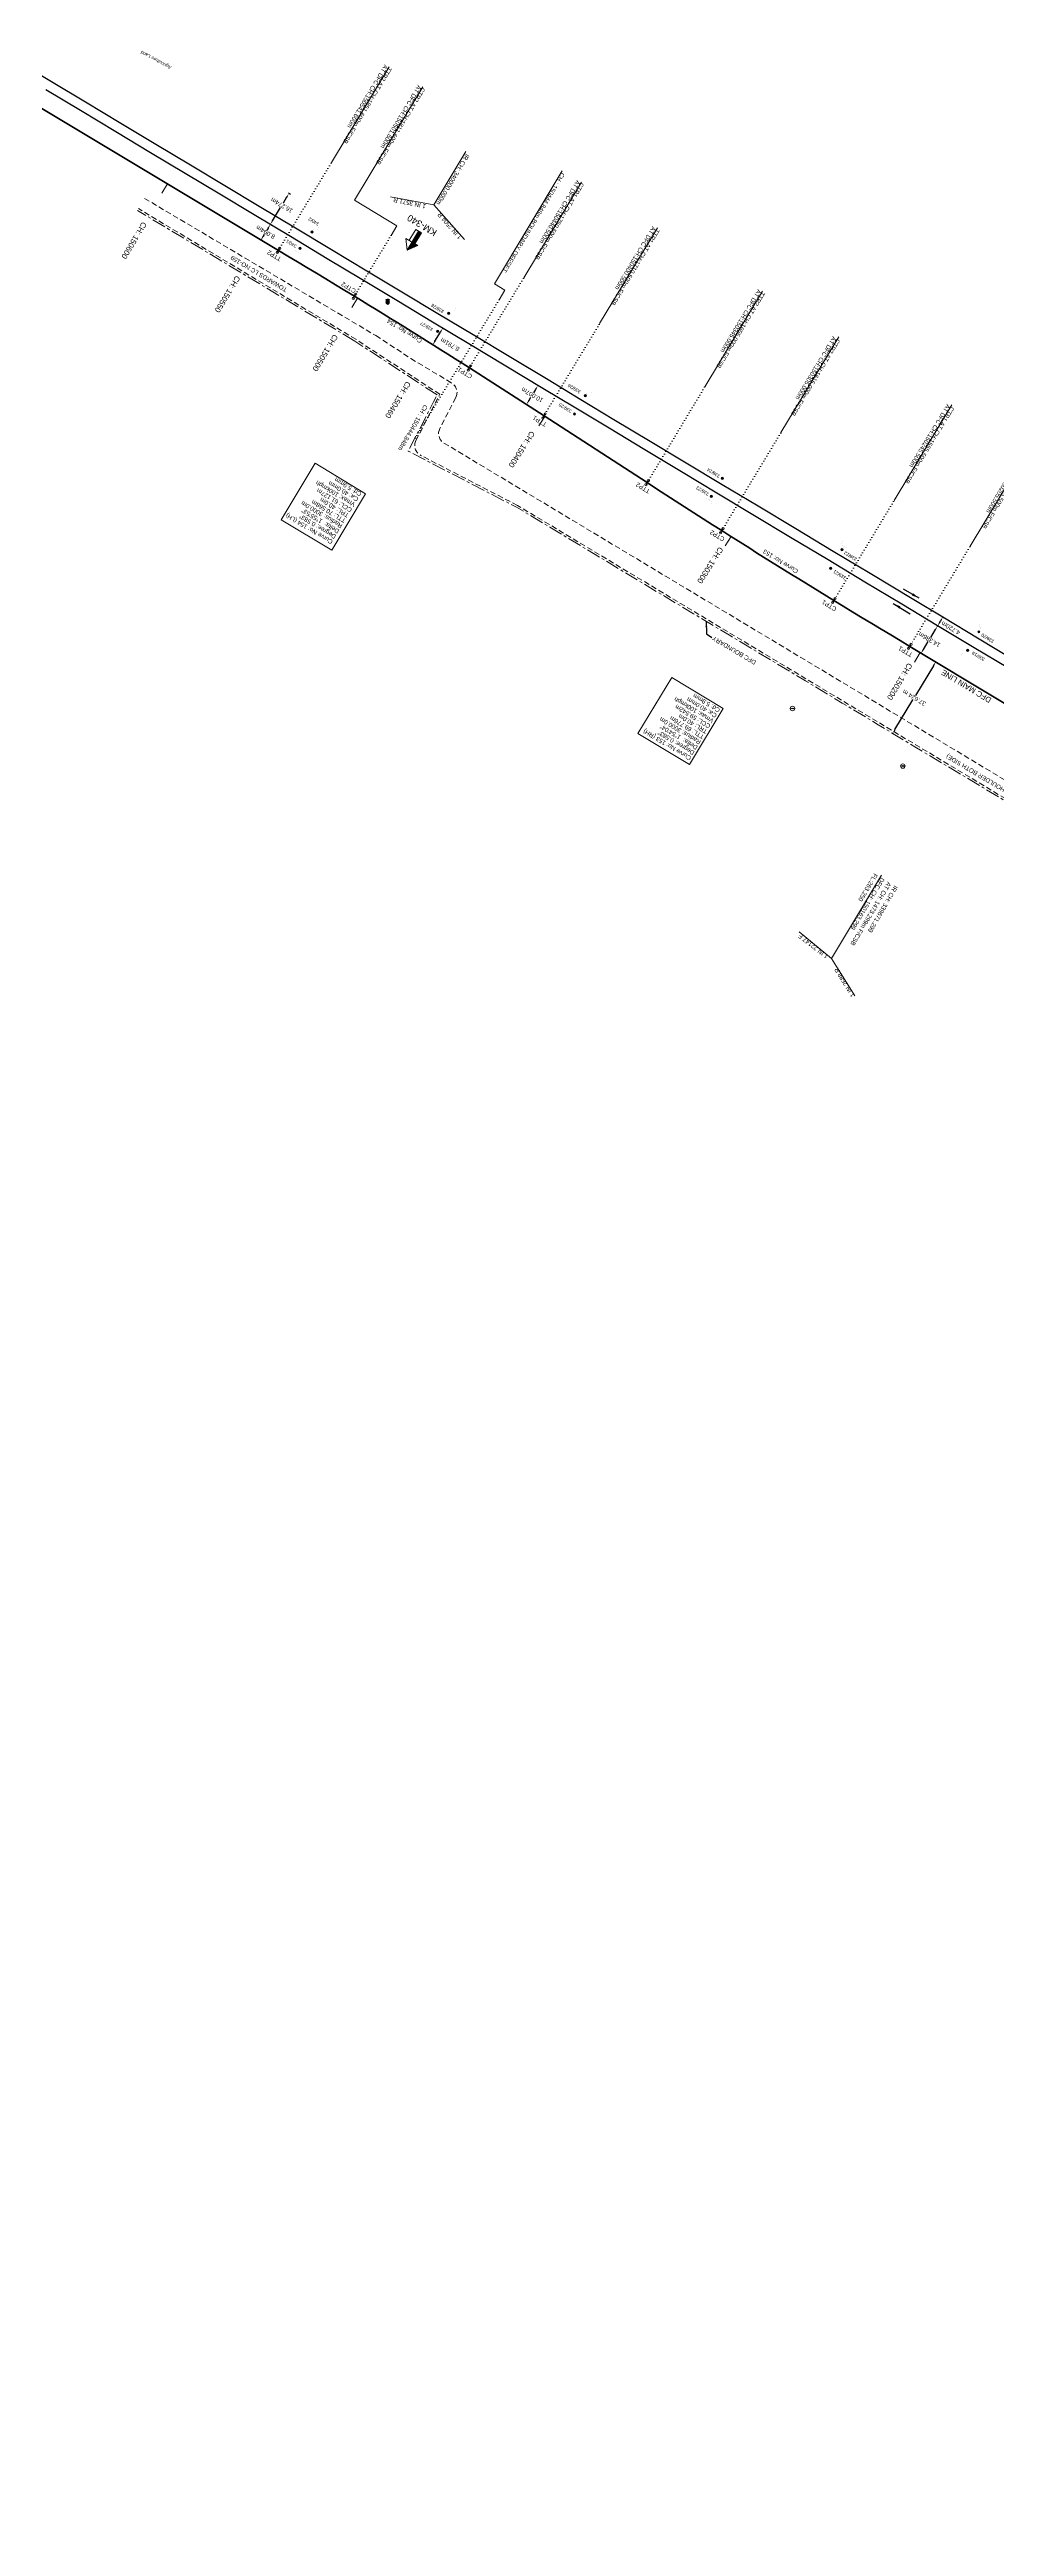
# Model space of a CAD drawing. Header units: metres. Extents: x 592467 to 614288, y 3398001 to 3402649.
# Drawn here: x 611104 to 611531, y 3400519 to 3401636 of the extents above; entities that cross this region are included whole.
import ezdxf
from ezdxf.enums import TextEntityAlignment as Align

# ---------------------------------------------------------------- set-up
doc = ezdxf.new("R2010")
doc.units = ezdxf.units.M
doc.header["$MEASUREMENT"] = 0
for name, pattern in [('CENTER', [2, 1.25, -0.25, 0.25, -0.25]), ('DASHED', [0.75, 0.5, -0.25]), ('DOT', [0.25, 0, -0.25])]:
    doc.linetypes.add(name, pattern=pattern)
doc.layers.get('0').update_dxf_attribs({"lineweight": 0})
doc.layers.get('Defpoints').update_dxf_attribs({"lineweight": 0})
for name, color, linetype, lineweight in [('Bounary Dim', 10, 'Continuous', 13), ('Cardinal_Leader', 10, 'Continuous', 0), ('DFCC BOUNDARY', 6, 'CENTER', 0), ('Electric Pole', 7, 'Continuous', 13), ('EXISTING GRADES', 7, 'Continuous', 0), ('Existing IR Track', 143, 'Continuous', 0), ('flow direction', 7, 'Continuous', 0), ('KM STONE', 7, 'Continuous', 0), ("NEW CHAWAPAIL STN. SRJ's", 10, 'Continuous', 0), ("NEW KHANNA CROSSING STN. SRJ's", 10, 'Continuous', 0), ('OHE MAST', 7, 'Continuous', 0), ('OHE MAST TEXT', 7, 'Continuous', 0), ('Proposed Chainage', 10, 'Continuous', 0), ('Proposed Curve_Details', 10, 'Continuous', 0), ('PROPOSED FEATURES', 1, 'Continuous', 0), ('PROPOSED GRADES IN PLAN', 10, 'Continuous', 0), ('Proposed TPTC Chainages', 10, 'Continuous', 0), ('Side Details', 7, 'Continuous', 13), ('Sign Board', 7, 'Continuous', 13)]:
    doc.layers.add(name, color=color, linetype=linetype, lineweight=lineweight)
doc.styles.add('ARIAL', font='arial.ttf')
doc.styles.get("Standard").update_dxf_attribs({"font": 'arial.ttf'})
doc.styles.add('Style-Arial', font='arial.ttf')
doc.dimstyles.new('DIM', dxfattribs={"dimtxt": 2.5, "dimasz": 2.5, "dimexe": 0.18, "dimexo": 0.0625, "dimgap": 0.09, "dimtad": 0, "dimtih": 1, "dimtoh": 1, "dimdec": 3, "dimzin": 0, "dimdsep": 46, "dimtxsty": 'Standard', "dimcen": 0.09, "dimaunit": 1, "dimadec": 5, "dimazin": 0, "dimtfac": 1, "dimtdec": 3, "dimtofl": 0, "dimtmove": 0, "dimatfit": 3, "dimfxl": 1, "dimtolj": 1, "dimtzin": 0, "dimarcsym": 0})
doc.dimstyles.new('ISO-25', dxfattribs={"dimtxt": 2.5, "dimasz": 2.5, "dimexe": 1.25, "dimexo": 0.625, "dimtad": 1, "dimtxsty": 'Standard', "dimcen": 2.5, "dimadec": 0, "dimazin": 0, "dimtfac": 1, "dimtmove": 0, "dimatfit": 3, "dimfxl": 1, "dimarcsym": 0})
doc.dimstyles.get("Standard").update_dxf_attribs({"dimtxt": 8, "dimasz": 0.18, "dimexe": 0.18, "dimexo": 0.0625, "dimgap": 0.09, "dimtad": 0, "dimtih": 1, "dimtoh": 1, "dimdec": 3, "dimzin": 0, "dimdsep": 46, "dimtxsty": 'Standard', "dimcen": 0.09, "dimadec": 0, "dimazin": 0, "dimtfac": 1, "dimtdec": 3, "dimtofl": 0, "dimtmove": 0, "dimatfit": 3, "dimfxl": 1, "dimtolj": 1, "dimtzin": 0, "dimarcsym": 0})

# ---------------------------------------------------------------- blocks, each defined once
blk = doc.blocks.new('*D298')
at = {"layer": 'Bounary Dim', "color": 0, "lineweight": -2, "transparency": 16777216}
for p, q in [((611319.8, 3401477.4), (611320.8, 3401479)), ((611322.9, 3401482.5), (611322, 3401480.9)), ((611324, 3401484.2), (611324.1, 3401484.1)), ((611318.9, 3401475.6), (611319, 3401475.6))]:
    blk.add_line(p, q, dxfattribs=at)
at = {"layer": 'Bounary Dim', "color": 0, "lineweight": 13, "transparency": 16777216}
for points in [[(611322.6, 3401482.7), (611323.2, 3401482.4), (611324, 3401484.2)], [(611319.6, 3401477.6), (611320.1, 3401477.2), (611318.8, 3401475.7)]]:
    blk.add_solid(points, dxfattribs=at)
at = {"layer": 'Defpoints', "color": 0, "lineweight": 13, "transparency": 16777216}
for p in [(611324, 3401484.2), (611324, 3401484.2), (611318.8, 3401475.7)]:
    blk.add_point(p, dxfattribs=at)
at = {"layer": 'Bounary Dim', "color": 0, "transparency": 16777216, "insert": (611321.4, 3401480), "char_height": 2, "attachment_point": 5, "rotation": 150}
blk.add_mtext('\\A1;10.007m', dxfattribs=at)
blk = doc.blocks.new('*D326')
at = {"layer": 'Bounary Dim', "color": 0, "lineweight": -2, "transparency": 16777216}
for p, q in [((611497.9, 3401365.3), (611500, 3401368.8)), ((611503.2, 3401374.2), (611501.1, 3401370.7)), ((611503.9, 3401376.1), (611504.4, 3401375.8)), ((611496.4, 3401363.8), (611497, 3401363.5))]:
    blk.add_line(p, q, dxfattribs=at)
at = {"layer": 'Bounary Dim', "color": 0, "lineweight": 13, "transparency": 16777216}
for points in [[(611503, 3401374.3), (611503.5, 3401374), (611504.3, 3401375.9)], [(611497.6, 3401365.5), (611498.2, 3401365.1), (611496.8, 3401363.6)]]:
    blk.add_solid(points, dxfattribs=at)
at = {"layer": 'Defpoints', "color": 0, "lineweight": 13, "transparency": 16777216}
for p in [(611503.8, 3401376.2), (611504.3, 3401375.9), (611496.4, 3401363.8)]:
    blk.add_point(p, dxfattribs=at)
at = {"layer": 'Bounary Dim', "color": 0, "transparency": 16777216, "insert": (611500.6, 3401369.7), "char_height": 2, "attachment_point": 5, "rotation": 150}
blk.add_mtext('\\A1;14.386m', dxfattribs=at)
blk = doc.blocks.new('*D327')
at = {"layer": 'Bounary Dim', "color": 0, "lineweight": -2, "transparency": 16777216}
for p, q in [((611276.4, 3401502.6), (611276.6, 3401502.4)), ((611277.5, 3401504.2), (611280, 3401508.3)), ((611280.9, 3401510.1), (611281.2, 3401510))]:
    blk.add_line(p, q, dxfattribs=at)
at = {"layer": 'Bounary Dim', "color": 0, "lineweight": 13, "transparency": 16777216}
for points in [[(611277.2, 3401504.4), (611277.8, 3401504.1), (611276.5, 3401502.5)], [(611279.7, 3401508.5), (611280.3, 3401508.2), (611281, 3401510.1)]]:
    blk.add_solid(points, dxfattribs=at)
at = {"layer": 'Defpoints', "color": 0, "lineweight": 13, "transparency": 16777216}
for p in [(611276.4, 3401502.6), (611280.9, 3401510.1), (611281, 3401510.1)]:
    blk.add_point(p, dxfattribs=at)
at = {"layer": 'Bounary Dim', "color": 0, "transparency": 16777216, "insert": (611284.3, 3401502.7), "char_height": 2, "attachment_point": 5, "rotation": 150}
blk.add_mtext('\\A1;8.791m', dxfattribs=at)
blk = doc.blocks.new('*D328')
at = {"layer": 'Bounary Dim', "color": 0, "lineweight": -2, "transparency": 16777216}
for p, q in [((611203.9, 3401556.4), (611203.1, 3401556.9)), ((611199.7, 3401549.5), (611198.9, 3401550)), ((611200.1, 3401551.6), (611200.6, 3401552.4)), ((611202.2, 3401555.1), (611201.7, 3401554.3))]:
    blk.add_line(p, q, dxfattribs=at)
at = {"layer": 'Bounary Dim', "color": 0, "lineweight": 13, "transparency": 16777216}
for points in [[(611201.9, 3401555.3), (611202.5, 3401554.9), (611203.2, 3401556.8)], [(611199.8, 3401551.8), (611200.4, 3401551.4), (611199, 3401549.9)]]:
    blk.add_solid(points, dxfattribs=at)
at = {"layer": 'Defpoints', "color": 0, "lineweight": 13, "transparency": 16777216}
for p in [(611203.2, 3401556.8), (611204, 3401556.4), (611199.8, 3401549.4)]:
    blk.add_point(p, dxfattribs=at)
at = {"layer": 'Bounary Dim', "color": 0, "transparency": 16777216, "insert": (611201.1, 3401553.4), "char_height": 2, "attachment_point": 5, "rotation": 150}
blk.add_mtext('\\A1;8.094m', dxfattribs=at)
blk = doc.blocks.new('EP')
at = {"extrusion": (0, 0, -1)}
blk.add_hatch(color=8, dxfattribs=at).paths.add_polyline_path([(-0.3, -0.2), (-0.9, 0), (-0.4, -0.1), (-0.4, 0.2), (0.2, -0.1), (0.2, 0.2), (0.9, 0), (0.3, 0.1), (0.3, -0.2), (-0.3, 0)])
at = {"color": 8}
for p, q in [((-0.9, 0), (-0.2, 0.2)), ((-0.3, 0.1), (-0.9, 0)), ((-0.3, -0.2), (-0.3, 0.1)), ((0.3, 0), (-0.3, -0.2)), ((-0.2, -0.1), (0.4, 0.2)), ((-0.2, 0.2), (-0.2, -0.1)), ((0.3, -0.2), (0.3, 0)), ((0.4, 0.2), (0.4, -0.1)), ((0.9, 0), (0.3, -0.2)), ((0.4, -0.1), (0.9, 0))]:
    blk.add_line(p, q, dxfattribs=at)
blk.add_circle((0, 0), 1, dxfattribs=at)
blk = doc.blocks.new('SIG')
for color, points in [(1, [(-0.2, 0.4, 0.180295), (0, 0.3, -0.00255), (0, 0.3, -0.00255), (0, 0.3, 0.180295), (0.2, 0.4, -0.002654), (0.2, 0.4, 0.184495), (0.3, 0.7, 1.000001), (-0.3, 0.7, 0.184495), (-0.2, 0.4, -0.002654)]), (2, [(0.2, -0.2, -0.002654), (0.2, -0.2, 0.184495), (0.3, 0, 1.000001), (-0.3, 0, 0.184495), (-0.2, -0.2, -0.002654), (-0.2, -0.2, 0.180295), (0, -0.3, -0.00255), (0, -0.3, -0.00255), (0, -0.3, 0.180295)]), (3, [(0.2, -0.9, -0.002654), (0.2, -0.9, 0.184495), (0.3, -0.6, 1.000001), (-0.3, -0.6, 0.184495), (-0.2, -0.9, -0.002654), (-0.2, -0.9, 0.395599)])]:
    blk.add_hatch(color=color).paths.add_polyline_path(points)
for p, q in [((-0.3, 1), (-0.3, -0.9)), ((0.3, -0.9), (0.3, 1))]:
    blk.add_line(p, q)
at = {"flags": 128}
for points in [[(-0.3, 1), (-0.8, 1, 0.198758), (-0.4, 0.4, 0.003814), (-0.3, 0.4)], [(-0.3, 0.3), (-0.8, 0.3, 0.198758), (-0.4, -0.2, 0.003727), (-0.3, -0.3)], [(0.3, 1), (0.8, 1, -0.198758), (0.4, 0.4, -0.003814), (0.3, 0.4)], [(0.3, 0.3), (0.8, 0.3, -0.198758), (0.4, -0.2, -0.003727), (0.3, -0.3)], [(-0.3, -0.3), (-0.8, -0.3, 0.198758), (-0.4, -0.9, 0.003639), (-0.3, -0.9)], [(0.3, -0.3), (0.8, -0.3, -0.198758), (0.4, -0.9, -0.003639), (0.3, -0.9)]]:
    blk.add_lwpolyline(points, format="xyb", dxfattribs=at)
for centre, radius, start, end in [((0, 0.9), 0.324, 12.4049, 167.5951), ((0, 0.8), 0.357, 27.7578, 152.2422), ((0, -0.9), 0.324, 181.4572, 358.5428)]:
    blk.add_arc(centre, radius, start, end)
blk = doc.blocks.new('OHE MAST')
at = {"layer": 'OHE MAST'}
h = blk.add_hatch(color=256, dxfattribs=at)
edge = h.paths.add_edge_path()
edge.add_arc((0, 0), 0.514, 0, 360)
at = {"layer": 'OHE MAST', "lineweight": 13, "const_width": 0.01, "flags": 128}
for points in [[(1.5, 3.5), (1.5, 2), (-1.5, 2), (-1.5, 3.5)], [(0, 2), (0, 0)]]:
    blk.add_lwpolyline(points, dxfattribs=at)
at = {"layer": 'OHE MAST'}
blk.add_circle((0, 0), 0.514, dxfattribs=at)
blk = doc.blocks.new('KM POST PLAN')
at = {"extrusion": (0, 0, -1)}
h = blk.add_hatch(color=256, dxfattribs=at)
h.paths.add_polyline_path([(0, -20), (0, -8.5), (3, -8.5), (3, -20)])
h.paths.add_polyline_path([(0, -8.5), (0, 0), (6.3, -8.5), (3, -8.5)], flags=16)
at = {"flags": 128}
for points in [[(0, 0), (-6.3, -8.5), (6.3, -8.5)], [(0, 0), (0, -20)], [(0, 0), (6.3, -8.5)], [(3, -8.5), (3, -20), (-3, -20), (-3, -8.5)]]:
    blk.add_lwpolyline(points, dxfattribs=at)
at = {"style": 'Style-Arial'}
blk.add_attdef('KM-POST', text='', height=6, dxfattribs=at).set_placement((0, -26, -263.9), align=Align.MIDDLE_CENTER)
blk = doc.blocks.new('*D345')
at = {"layer": 'Bounary Dim', "color": 0, "lineweight": -2, "transparency": 16777216}
for p, q in [((611505.3, 3401377.6), (611505.6, 3401378.1)), ((611506.2, 3401380), (611506.8, 3401379.7)), ((611503.9, 3401376.1), (611504.4, 3401375.8))]:
    blk.add_line(p, q, dxfattribs=at)
at = {"layer": 'Bounary Dim', "color": 0, "lineweight": 13, "transparency": 16777216}
for points in [[(611505, 3401377.8), (611505.6, 3401377.4), (611504.3, 3401375.9)], [(611505.3, 3401378.3), (611505.9, 3401377.9), (611506.6, 3401379.8)]]:
    blk.add_solid(points, dxfattribs=at)
at = {"layer": 'Defpoints', "color": 0, "lineweight": 13, "transparency": 16777216}
for p in [(611506.2, 3401380.1), (611506.6, 3401379.8), (611503.8, 3401376.2)]:
    blk.add_point(p, dxfattribs=at)
at = {"layer": 'Bounary Dim', "color": 0, "transparency": 16777216, "insert": (611510.2, 3401374.9), "char_height": 2, "attachment_point": 5, "rotation": 150}
blk.add_mtext('\\A1;4.720m', dxfattribs=at)
blk = doc.blocks.new('*D346')
at = {"layer": 'Bounary Dim', "color": 0, "lineweight": -2, "transparency": 16777216}
for p, q in [((611210.6, 3401569.1), (611209, 3401566.4)), ((611212.3, 3401570.4), (611211.4, 3401570.9)), ((611203.9, 3401556.4), (611203.1, 3401556.9)), ((611204.2, 3401558.5), (611207.8, 3401564.5))]:
    blk.add_line(p, q, dxfattribs=at)
at = {"layer": 'Bounary Dim', "color": 0, "lineweight": 13, "transparency": 16777216}
for points in [[(611210.3, 3401569.2), (611210.9, 3401568.9), (611211.6, 3401570.8)], [(611204, 3401558.7), (611204.5, 3401558.4), (611203.2, 3401556.8)]]:
    blk.add_solid(points, dxfattribs=at)
at = {"layer": 'Defpoints', "color": 0, "lineweight": 13, "transparency": 16777216}
for p in [(611211.6, 3401570.8), (611212.3, 3401570.3), (611203.9, 3401556.4)]:
    blk.add_point(p, dxfattribs=at)
at = {"layer": 'Bounary Dim', "color": 0, "transparency": 16777216, "insert": (611208.4, 3401565.5), "char_height": 2, "attachment_point": 5, "rotation": 150}
blk.add_mtext('\\A1;16.274m', dxfattribs=at)
blk = doc.blocks.new('*D322')
at = {"layer": 'Defpoints', "color": 0, "linetype": 'ByBlock', "lineweight": 13, "ltscale": 5, "transparency": 16777216}
for p in [(611503, 3401359.9), (611503.4, 3401359.6), (611483.5, 3401327.7)]:
    blk.add_point(p, dxfattribs=at)
at = {"layer": 'DFCC BOUNDARY', "color": 0, "linetype": 'ByBlock', "lineweight": -2, "ltscale": 5, "transparency": 16777216}
for p, q in [((611502.4, 3401357.9), (611494.3, 3401344.5)), ((611503, 3401359.9), (611503.6, 3401359.5)), ((611485, 3401329.1), (611493.1, 3401342.5)), ((611483.6, 3401327.6), (611484.2, 3401327.3))]:
    blk.add_line(p, q, dxfattribs=at)
at = {"layer": 'DFCC BOUNDARY', "color": 0, "linetype": 'ByBlock', "lineweight": 13, "ltscale": 5, "transparency": 16777216}
for points in [[(611502.1, 3401358.1), (611502.7, 3401357.7), (611503.4, 3401359.6)], [(611484.8, 3401329.3), (611485.3, 3401328.9), (611484, 3401327.4)]]:
    blk.add_solid(points, dxfattribs=at)
at = {"layer": 'DFCC BOUNDARY', "color": 0, "linetype": 'ByBlock', "ltscale": 5, "transparency": 16777216, "insert": (611493.7, 3401343.5), "char_height": 2, "attachment_point": 5, "rotation": 149}
blk.add_mtext('\\A1;37.624 m', dxfattribs=at)

msp = doc.modelspace()

# ---------------------------------------------------------------- linework, layer by layer
at = {"layer": 'Bounary Dim', "lineweight": 60, "flags": 128}
msp.add_lwpolyline([(613958.1459, 3399885.8837), (611491.7053, 3401366.6543), (611487.4186, 3401369.2281), (611483.1325, 3401371.8028), (611478.8474, 3401374.3792), (611474.564, 3401376.9584), (611470.2827, 3401379.5411), (611466.0041, 3401382.1282), (611461.7287, 3401384.7207), (611457.4571, 3401387.3195, -0.004962143), (611406.9221, 3401418.8113), (611402.7072, 3401421.5011), (611398.4962, 3401424.1969), (611394.2887, 3401426.8981), (611390.0839, 3401429.6036), (611385.8814, 3401432.3127), (611381.6806, 3401435.0243), (611377.4809, 3401437.7377), (611373.2818, 3401440.452), (611326.7117, 3401470.5571), (611322.5125, 3401473.2714), (611318.3128, 3401475.9848), (611314.112, 3401478.6965), (611309.9095, 3401481.4055), (611305.7048, 3401484.111), (611301.4972, 3401486.8122), (611297.2863, 3401489.5081), (611293.0714, 3401492.1978, 0.005094098), (611241.1841, 3401524.5133), (611236.9111, 3401527.1098), (611232.6343, 3401529.7001), (611228.3544, 3401532.285), (611224.0717, 3401534.8654), (611219.7869, 3401537.4423), (611215.5005, 3401540.0165), (611211.213, 3401542.5889), (611206.9249, 3401545.1605), (609365.8056, 3402649.187)], format="xyb", dxfattribs=at)
at = {"layer": 'Cardinal_Leader', "linetype": 'Continuous', "lineweight": 13}
for p, q in [((611207.4552, 3401546.0789), (611206.3946, 3401544.242)), ((611241.7143, 3401525.4318), (611240.6538, 3401523.5949)), ((611293.6016, 3401493.1163), (611292.5411, 3401491.2794)), ((611327.2419, 3401471.4755), (611326.1814, 3401469.6386)), ((611373.8121, 3401441.3705), (611372.7515, 3401439.5336)), ((611407.4524, 3401419.7298), (611406.3918, 3401417.8928)), ((611458.0052, 3401388.2274), (611456.909, 3401386.4116)), ((611492.2535, 3401367.5622), (611491.1572, 3401365.7464))]:
    msp.add_line(p, q, dxfattribs=at)
for centre in [(611207.4552, 3401546.0789), (611206.3946, 3401544.242), (611240.6538, 3401523.5949), (611241.7143, 3401525.4318), (611292.5411, 3401491.2794), (611293.6016, 3401493.1163), (611326.1814, 3401469.6386), (611327.2419, 3401471.4755), (611372.7515, 3401439.5336), (611373.8121, 3401441.3705), (611406.3918, 3401417.8928), (611407.4524, 3401419.7298), (611458.0052, 3401388.2274), (611456.909, 3401386.4116), (611491.1572, 3401365.7464), (611492.2535, 3401367.5622)]:
    msp.add_circle(centre, 0.5, dxfattribs=at)
at = {"layer": 'DFCC BOUNDARY', "lineweight": 20, "ltscale": 5}
for p, q in [((611241.3513, 3401504.2927), (611143.2587, 3401563.2196)), ((611278.5248, 3401479.9864), (611241.3513, 3401504.2927))]:
    msp.add_line(p, q, dxfattribs=at)
at = {"layer": 'DFCC BOUNDARY', "lineweight": 20, "ltscale": 5, "flags": 128}
msp.add_lwpolyline([(614041.5691, 3399808.0569), (614024.8946, 3399818.0451), (614015.7799, 3399823.4801), (613999.6668, 3399833.1472), (613984.2678, 3399842.3864), (613970.3399, 3399850.7392), (613956.28, 3399859.171), (613935.3694, 3399871.6997), (613914.0452, 3399884.4761), (613893.0192, 3399897.0501), (613871.8449, 3399909.7128), (613852.9598, 3399921.0218), (613833.556, 3399932.6415), (613813.9647, 3399944.3899), (613794.3788, 3399956.135), (613785.1827, 3399961.7215), (613766.9214, 3399972.6596), (613749.4195, 3399983.1428), (613728.9884, 3399995.4118), (613708.8827, 3400007.4858), (613694.3209, 3400016.4815), (613683.438, 3400022.9821), (613672.6694, 3400029.4145), (613655.9148, 3400039.4557), (613639.4636, 3400049.3149), (613623.1362, 3400059.0655), (613588.5555, 3400079.7543), (613570.3464, 3400090.6659), (613554.0406, 3400100.4359), (613537.9106, 3400110.1005), (613520.0636, 3400120.785), (613502.2625, 3400131.4419), (613494.8716, 3400135.8611), (613466.5822, 3400152.7759), (613449.3813, 3400163.1052), (613431.0466, 3400174.1154), (613415.8091, 3400183.244), (613399.1734, 3400193.2103), (613383.5507, 3400202.5609), (613368.0053, 3400211.8654), (613352.5934, 3400221.0969), (613321.617, 3400239.6514), (613288.0469, 3400259.7596), (613270.2946, 3400270.393), (613254.1066, 3400280.089), (613238.1295, 3400289.6587), (613220.6946, 3400300.1098), (613210.4076, 3400306.2763), (613210.9259, 3400307.1316), (613203.8422, 3400311.378), (613186.2102, 3400318.9888), (613155.1926, 3400337.6881), (613137.3264, 3400348.5159), (613123.1418, 3400357.4299), (613105.704, 3400368.3883), (613086.8393, 3400380.2435), (613072.3406, 3400389.2714), (613055.8254, 3400400.104), (613038.8743, 3400410.2624), (613026.0988, 3400414.4165), (613004.7908, 3400427.2079), (612988.0081, 3400437.2869), (612971.3835, 3400447.2493), (612958.5974, 3400454.9449), (612945.9381, 3400462.5143), (612929.2164, 3400472.5718), (612912.6216, 3400482.5165), (612902.7099, 3400488.4647), (612893.0147, 3400494.2995), (612875.0057, 3400505.0999), (612865.0899, 3400511.4414), (612841.5948, 3400525.9252), (612830.0651, 3400532.7028), (612779.4796, 3400452.2186), (612773.9701, 3400455.5252), (612761.8932, 3400462.7733), (612747.9498, 3400471.1418), (612731.5019, 3400481.0133), (612715.5245, 3400490.6024), (612697.5875, 3400501.4772), (612679.2885, 3400512.2621), (612663.9096, 3400521.4727), (612649.2767, 3400530.2632), (612633.5761, 3400539.6862), (612617.7078, 3400549.309), (612600.7881, 3400559.4637), (612583.9185, 3400569.5883), (612567.431, 3400579.4836), (612552.0072, 3400588.7405), (612535.1641, 3400598.8492), (612518.2418, 3400609.0054), (612501.1244, 3400619.2788), (612487.8954, 3400627.2184), (612467.8407, 3400639.2457), (612448.7592, 3400650.7068), (612432.9012, 3400660.2242), (612414.6558, 3400671.1746), (612397.7772, 3400681.3046), (612383.2243, 3400690.0388), (612378.1953, 3400693.057), (612346.1557, 3400712.2862), (612330.8218, 3400721.4892), (612315.6708, 3400730.5824), (612298.1544, 3400740.0639), (612282.015, 3400749.6299), (612264.387, 3400760.0783), (612247.3663, 3400770.1667), (612227.7762, 3400781.7781), (612208.2413, 3400792.3151), (612191.4432, 3400803.3132), (612174.6771, 3400813.2508), (612157.5822, 3400822.6823), (612142.0972, 3400832.5613), (612125.0532, 3400842.6636), (612107.6902, 3400852.9549), (612088.8382, 3400863.9013), (612070.6441, 3400874.8344), (612054.2742, 3400884.6936), (612038.4001, 3400894.2542), (612021.4289, 3400904.3691), (612003.7582, 3400914.901), (611987.1221, 3400924.9648), (611971.1468, 3400934.6289), (611954.7697, 3400944.4222), (611937.9127, 3400954.5025), (611922.6068, 3400963.7236), (611907.8037, 3400972.6418), (611892.7602, 3400981.6468), (611877.6876, 3400990.6692), (611862.1214, 3401000.0476), (611847.6422, 3401008.7711), (611835.6161, 3401015.9539), (611823.7539, 3401023.0384), (611807.2378, 3401032.978), (611790.9759, 3401042.7646), (611774.2607, 3401052.856), (611757.8836, 3401062.7432), (611742.4536, 3401072.0167), (611727.3475, 3401081.0955), (611711.4069, 3401090.6799), (611695.8881, 3401100.0106), (611679.5475, 3401109.8232), (611663.6992, 3401119.3333), (611653.6284, 3401125.3547), (611643.529, 3401131.3933), (611626.9857, 3401141.336), (611611.0368, 3401150.9215), (611594.7626, 3401160.6656), (611578.3725, 3401170.4792), (611560.8544, 3401181.0153), (611605.1795, 3401254.7126), (611605.1793, 3401254.7127), (611587.9728, 3401265.0616), (611571.747, 3401274.7868), (611549.8857, 3401287.8868), (611540.0137, 3401293.8124), (611524.671, 3401303.0218), (611509.1876, 3401312.2845), (611493.9735, 3401321.386), (611477.4397, 3401331.3464), (611461.2473, 3401341.1011), (611444.6578, 3401351.0735), (611428.129, 3401361.0095), (611411.1671, 3401371.1714), (611394.2008, 3401381.3359), (611377.9093, 3401391.1332), (611361.8998, 3401400.7609), (611345.3726, 3401410.7086), (611329.2809, 3401420.3941), (611314.2811, 3401429.3997), (611265.4291, 3401454.6678), (611276.9146, 3401476.8733), (611278.5099, 3401479.9575)], dxfattribs=at)
at = {"layer": 'EXISTING GRADES', "lineweight": 9}
for p in [(611257.5098, 3401569.2632), (611290.8042, 3401550.0871)]:
    msp.add_line(p, (611277.0731, 3401565.665), dxfattribs=at)
at = {"layer": 'EXISTING GRADES', "lineweight": 9, "flags": 128}
msp.add_lwpolyline([(611277.0731, 3401565.665), (611291.5074, 3401589.7075)], dxfattribs=at)
at = {"layer": 'Existing IR Track', "color": 0, "lineweight": 30, "flags": 128}
for points in [[(611538.2834, 3401360.7899), (611523.0301, 3401369.9496), (611506.6682, 3401379.7661), (611493.5305, 3401387.6481), (611473.8225, 3401399.4824), (611457.2022, 3401409.4665), (611440.2689, 3401419.625), (611423.2801, 3401429.8168), (611407.0724, 3401439.5281), (611390.797, 3401449.28), (611374.5328, 3401459.0552), (611358.2636, 3401468.8335), (611343.3966, 3401477.7816), (611328.5266, 3401486.7316), (611311.7907, 3401496.8022), (611294.7061, 3401507.0827), (611278.8267, 3401516.6108), (611262.6323, 3401526.3279), (611246.7867, 3401535.8017), (611230.8273, 3401545.3437), (611214.6138, 3401555.1093), (611198.2232, 3401564.9814), (611182.7919, 3401574.2083), (611167.2154, 3401583.5222), (611151.5639, 3401592.9341), (611135.8014, 3401602.4126), (611119.9172, 3401611.9336), (611088.4357, 3401630.8176)], [(611535.8833, 3401356.9089), (611520.738, 3401365.9693), (611504.2728, 3401375.8883), (611488.0804, 3401385.643), (611471.4487, 3401395.6409), (611454.8866, 3401405.5968), (611437.8914, 3401415.7787), (611420.9623, 3401425.9209), (611404.708, 3401435.6958), (611388.6986, 3401445.3235), (611372.1885, 3401455.2608), (611356.072, 3401464.9613), (611341.0475, 3401473.9818), (611326.1611, 3401482.9194), (611309.4296, 3401492.9838), (611292.7594, 3401503.0115), (611276.4668, 3401512.7923), (611260.2865, 3401522.4995), (611244.4515, 3401532.0177), (611228.8696, 3401541.3839), (611212.2953, 3401551.3595), (611195.954, 3401561.1949), (611180.4764, 3401570.4598), (611149.2416, 3401589.1768), (611133.5167, 3401598.6095), (611117.595, 3401608.1745), (611101.9307, 3401617.585)]]:
    msp.add_lwpolyline(points, dxfattribs=at)
at = {"layer": "NEW CHAWAPAIL STN. SRJ's", "linetype": 'DOT', "lineweight": 18, "ltscale": 5, "flags": 128}
for points in [[(611230.6502, 3401584.4596), (611206.8587, 3401545.2002)], [(611257.7475, 3401551.9488), (611241.1383, 3401524.5411)], [(611317.3921, 3401532.4834), (611293.0046, 3401492.2403)], [(611351.6215, 3401511.8184), (611326.6436, 3401470.6011)], [(611399.1227, 3401483.4392), (611373.2818, 3401440.452)], [(611433.4843, 3401462.8096), (611406.924, 3401418.8146)], [(611484.4177, 3401431.9776), (611458.0052, 3401388.2274)], [(611518.754, 3401411.4583), (611492.2535, 3401367.5622)]]:
    msp.add_lwpolyline(points, dxfattribs=at)
at = {"layer": "NEW CHAWAPAIL STN. SRJ's", "color": 6, "linetype": 'DOT', "lineweight": 18, "ltscale": 5, "flags": 128}
msp.add_lwpolyline([(611306.4468, 3401522.8786), (611267.2844, 3401458.2548)], dxfattribs=at)
at = {"layer": "NEW KHANNA CROSSING STN. SRJ's", "color": 6, "linetype": 'Continuous', "lineweight": 18}
msp.add_lwpolyline([(611334.9697, 3401581.0892), (611304.3585, 3401530.1018), (611309.0799, 3401527.2621), (611306.4468, 3401522.8786)], dxfattribs=at)
at = {"layer": 'Proposed Chainage', "linetype": 'Continuous', "lineweight": 0, "flags": 128}
for points in [[(611154.2656, 3401570.9075), (611156.837, 3401575.1957)], [(611239.9458, 3401519.4131), (611242.5479, 3401523.6826)], [(611324.3905, 3401466.1038), (611327.105, 3401470.3028)], [(611408.4746, 3401411.8989), (611411.1539, 3401416.1205)], [(611493.8211, 3401359.5521), (611496.3948, 3401363.8389)]]:
    msp.add_lwpolyline(points, dxfattribs=at)
at = {"layer": 'Proposed Curve_Details', "lineweight": 13}
for points in [[(611246.2458, 3401435.4648), (611230.9652, 3401410.0114), (611208.1377, 3401423.7163), (611223.4182, 3401449.1697)], [(611407.5897, 3401338.5992), (611392.3042, 3401313.3303), (611369.041, 3401327.2967), (611384.3266, 3401352.5656)]]:
    msp.add_lwpolyline(points, close=True, dxfattribs=at)
at = {"layer": 'PROPOSED FEATURES', "color": 5, "linetype": 'DASHED', "lineweight": 18, "ltscale": 5}
for points in [[(611146.4928, 3401568.6147), (611250.8406, 3401506.7409), (611266.634, 3401496.4178), (611285.042, 3401485.3679)], [(611268.9587, 3401459.501), (611279.7166, 3401480.2998), (611241.8372, 3401505.0677), (611241.8372, 3401505.0677), (611143.7296, 3401564.0036)], [(611286.9096, 3401478.7839), (611279.7234, 3401464.8904)], [(611281.5909, 3401458.3063), (611728.7686, 3401189.8482)], [(611605.5965, 3401255.529), (611314.7271, 3401430.1987), (611271.1027, 3401452.7629)]]:
    msp.add_lwpolyline(points, dxfattribs=at)
for centre, start, end in [((611282.4685, 3401481.081), 332.6503197, 59.0246071), ((611273.3998, 3401457.2039), 152.6503197, 242.6503197), ((611284.1644, 3401462.5932), 152.6503197, 239.0219752)]:
    msp.add_arc(centre, 5, start, end, dxfattribs=at)
at = {"layer": 'PROPOSED GRADES IN PLAN', "linetype": 'Continuous', "lineweight": 9}
msp.add_line((611478.9635, 3401263.5027), (611456.4153, 3401225.9455), dxfattribs=at)
at = {"layer": 'PROPOSED GRADES IN PLAN', "linetype": 'Continuous', "lineweight": 9, "flags": 128}
msp.add_lwpolyline([(611466.9487, 3401209.1502), (611456.4153, 3401225.9455), (611441.8596, 3401237.92)], dxfattribs=at)
at = {"layer": 'Proposed TPTC Chainages', "color": 10, "lineweight": 18}
for points in [[(611230.8367, 3401584.7677), (611256.9092, 3401627.9542)], [(611257.7475, 3401551.9488), (611260.3039, 3401556.1832), (611241.1488, 3401567.7475), (611272.02, 3401618.8822)], [(611317.5339, 3401532.7175), (611343.6065, 3401575.9039)], [(611351.8142, 3401512.1367), (611377.8868, 3401555.3232)], [(611399.2538, 3401483.6555), (611425.3264, 3401526.842)], [(611433.6154, 3401463.0259), (611459.688, 3401506.2124)], [(611484.661, 3401432.3798), (611510.7336, 3401475.5663)], [(611518.9552, 3401411.7907), (611545.0278, 3401454.9772)]]:
    msp.add_lwpolyline(points, dxfattribs=at)

# ---------------------------------------------------------------- block references
at = {"layer": 'Electric Pole', "xscale": 0.9997078270183114, "yscale": 0.9997078270183114, "zscale": 0.9997078270183114}
for p in [(611438.8151, 3401338.6376), (611488.5929, 3401312.6866)]:
    msp.add_blockref('EP', p, dxfattribs=at)
at = {"layer": 'KM STONE'}
ref = msp.add_blockref('KM POST PLAN', (611264.9571, 3401545.3043), dxfattribs=dict(at, xscale=0.4999999999999999, yscale=0.4999999999999999, zscale=0.4999999999999999, rotation=148.9903102418217))
ref.add_attrib('KM-POST', 'KM-340', dxfattribs={"layer": '0', "height": 3, "rotation": 148.9903103, "style": 'Style-Arial'}).set_placement((611271.6545, 3401556.4463), align=Align.MIDDLE_CENTER)
at = {"layer": 'OHE MAST'}
for p, rotation in [((611222.0997, 3401553.4497), 329.0208306527206), ((611216.6592, 3401546.1173), 149.0208306527207), ((611283.7019, 3401516.754), 329.0208306527206), ((611278.7758, 3401508.6098), 149.0208306527207), ((611345.4143, 3401479.624), 329.0208306527206), ((611340.461, 3401471.4005), 149.0208306527207), ((611407.1025, 3401442.434), 329.0208306527206), ((611402.2359, 3401434.3054), 149.0208306527207), ((611461.1102, 3401410.1797), 329.0208306527206), ((611456.0799, 3401401.8847), 149.0208306527207), ((611522.8792, 3401373.2032), 329.0208306527206), ((611517.8782, 3401364.8593), 149.0208306527207)]:
    msp.add_blockref('OHE MAST', p, dxfattribs=dict(at, rotation=rotation))
at = {"layer": 'Sign Board', "xscale": 0.9997078270183114, "yscale": 0.9997078270183114, "zscale": 0.9997078270183114}
msp.add_blockref('SIG', (611256.2097, 3401521.9927), dxfattribs=at)

# ---------------------------------------------------------------- texts
at = {"layer": 'Bounary Dim', "style": 'ARIAL'}
for s, p in [('TTP2', (611208.4253, 3401541.8765)), ('CTP2', (611242.117, 3401527.4343)), ('CTP1', (611294.5717, 3401488.9139)), ('TTP1', (611328.2121, 3401467.2731)), ('TTP2', (611374.7822, 3401437.1681)), ('CTP2', (611408.4225, 3401415.5274)), ('CTP1', (611458.9396, 3401384.0461)), ('TTP1', (611493.1879, 3401363.3809))]:
    msp.add_text(s, height=2, rotation=149, dxfattribs=at).set_placement(p)
at = {"layer": 'Bounary Dim', "color": 5, "style": 'ARIAL'}
msp.add_text('TOWARDS LC NO-159', height=2, rotation=149, dxfattribs=at).set_placement((611211.0876, 3401527.9556))
at = {"layer": 'Bounary Dim', "style": 'ARIAL'}
msp.add_text(' DFC MAIN LINE', height=2.5, rotation=149, dxfattribs=at).set_placement((611506.8425, 3401356.3383), align=Align.RIGHT)
at = {"layer": 'DFCC BOUNDARY', "linetype": 'Continuous', "ltscale": 5, "style": 'ARIAL'}
for s, rotation, p in [('CH : 150444.848m', 239.3990418, (611272.6521, 3401475.7767)), ('DFC BOUNDARY', 149.3990417, (611422.6192, 3401359.9743))]:
    msp.add_text(s, height=2, rotation=rotation, dxfattribs=at).set_placement(p)
at = {"layer": 'EXISTING GRADES', "char_height": 2, "style": 'ARIAL'}
for s, insert, width, attachment_point, rotation, line_spacing_factor in [('IR CH: 340000.000m', (611292.3033, 3401588.428), 26.086849, 4, 239.110133, 1.08), ('1 IN 3571 R', (611273.5742, 3401565.9793), 14.894488, 7, 168.2296653, 0.72), ('1 IN 2504 R', (611279.9483, 3401562.5152), 14.894488, 9, 131.1014284, 0.72)]:
    msp.add_mtext(s, dxfattribs=dict(at, insert=insert, width=width, attachment_point=attachment_point, rotation=rotation, line_spacing_factor=line_spacing_factor))
at = {"layer": "NEW KHANNA CROSSING STN. SRJ's", "linetype": 'Continuous', "lineweight": 13, "insert": (611335.3149, 3401579.9344), "char_height": 2, "width": 67.776563, "attachment_point": 4, "rotation": 239.0207617, "line_spacing_factor": 0.648, "style": 'Style-Arial'}
msp.add_mtext('CH : 150444.848m BOUNDARY OFFSET ', dxfattribs=at)
at = {"layer": 'OHE MAST TEXT', "style": 'ARIAL'}
for s, p in [('340/2', (611225.4704, 3401557.4653)), ('340/1', (611215.3542, 3401547.5124)), ('339/27', (611276.8795, 3401509.8501)), ('339/28', (611281.8087, 3401517.9715)), ('339/26', (611343.5034, 3401481.8194)), ('339/25', (611339.4094, 3401473.134)), ('339/24', (611406.3201, 3401443.8071)), ('339/23', (611401.3709, 3401435.7171)), ('339/21', (611463.2675, 3401397.9077)), ('339/22', (611468.1049, 3401406.3387)), ('339/20', (611529.9727, 3401369.3039)), ('339/19', (611525.7954, 3401361.1568))]:
    msp.add_text(s, height=1.5, rotation=149, dxfattribs=at).set_placement(p)
at = {"layer": 'Proposed Chainage', "color": 1, "lineweight": 0, "char_height": 2.5, "attachment_point": 4, "line_spacing_factor": 0.6, "style": 'Style-Arial'}
for s, insert, rotation in [('CH: 150600', (611146.5515, 3401557.6265), 239.0510073), ('CH: 150550', (611188.7588, 3401533.385), 238.6385175), ('CH: 150500', (611232.8497, 3401506.9143), 238.6385175), ('CH: 150400', (611321.695, 3401463.2811), 237.1195563), ('CH: 150300', (611406.6798, 3401411.0728), 237.597323), ('CH: 150200', (611491.9514, 3401358.7847), 239.0207664)]:
    msp.add_mtext(s, dxfattribs=dict(at, insert=insert, rotation=rotation))
at = {"layer": 'Proposed Chainage', "color": 1, "lineweight": 0, "insert": (611265.6665, 3401485.7216), "char_height": 2.5, "width": 18.497033, "attachment_point": 4, "rotation": 238.6385175, "line_spacing_factor": 0.6, "style": 'Style-Arial'}
msp.add_mtext('CH: 150460', dxfattribs=at)
at = {"layer": 'Proposed Curve_Details', "color": 1, "style": 'ARIAL'}
for s, rotation, p in [('Curve No: 154', 148.0852818, (611271.9169, 3401504.9269)), ('Curve No: 153', 148.0701614, (611441.6213, 3401400.9907))]:
    msp.add_text(s, height=2, rotation=rotation, dxfattribs=at).set_placement(p)
at = {"layer": 'Proposed Curve_Details', "color": 1, "lineweight": 0, "insert": (611244.6807, 3401435.9316), "char_height": 2, "attachment_point": 7, "rotation": 149.0207664, "line_spacing_factor": 0.84, "style": 'ARIAL'}
msp.add_mtext('Curve No: 154 (LH)\\PDegree: 0.583°\\PDelta:  1°55\'53"\\PRadius: 3000.0m\\PTTL: 70.568m\\PTRL: 40.0m\\PCCL: 61.127m\\PVmax: 100kmph\\PCa: 40.0mm\\PCd: 5.9mm', dxfattribs=at)
at = {"layer": 'Proposed Curve_Details', "color": 1, "lineweight": 0, "insert": (611406.3728, 3401338.4623), "char_height": 2, "width": 24.60663, "attachment_point": 7, "rotation": 149.0207664, "line_spacing_factor": 0.84, "style": 'ARIAL'}
msp.add_mtext('Curve No: 153 (RH)\\PDegree: 0.583°\\PDelta:  1°54\'04"\\PRadius: 3000.0m\\PTTL: 69.776m\\PTRL: 40.0m\\PCCL: 59.542m\\PVmax: 100kmph\\PCa: 40.0mm\\PCd: 5.9mm', dxfattribs=at)
at = {"layer": 'PROPOSED FEATURES', "color": 5, "linetype": 'Continuous', "insert": (611594.6941, 3401266.0543), "char_height": 2, "width": 106.063465, "attachment_point": 4, "rotation": 149.127054, "line_spacing_factor": 0.6, "style": 'Style-Arial'}
msp.add_mtext('PROPOSED ROAD (6m CARRIAGEWAY WIDTH, 1m SHOULDER BOTH SIDE)', dxfattribs=at)
at = {"layer": 'PROPOSED GRADES IN PLAN', "lineweight": 0, "char_height": 2, "attachment_point": 4, "rotation": 239.0208, "line_spacing_factor": 1.08, "style": 'Style-Arial'}
for s, insert in [('AT CH: 1473.299m F/CSB', (611482.5953, 3401260.1911)), ('DFC CH: 150163.299\\PFL:263.250', (611478.0355, 3401263.0878))]:
    msp.add_mtext(s, dxfattribs=dict(at, insert=insert))
at = {"layer": 'PROPOSED GRADES IN PLAN', "color": 7, "lineweight": 0, "insert": (611485.5374, 3401258.5962), "char_height": 2, "attachment_point": 4, "rotation": 240.0255534, "line_spacing_factor": 1.08, "style": 'Style-Arial'}
msp.add_mtext('IR CH: 339671.299', dxfattribs=at)
at = {"layer": 'PROPOSED GRADES IN PLAN', "lineweight": 13, "char_height": 2, "line_spacing_factor": 0.84, "style": 'Style-Arial'}
for s, insert, attachment_point, rotation in [('1 IN 22147 F', (611455.1332, 3401227.2474), 7, 142.2438724), ('1 IN 2688 R', (611459.2777, 3401222.0346), 9, 121.6012139)]:
    msp.add_mtext(s, dxfattribs=dict(at, insert=insert, attachment_point=attachment_point, rotation=rotation))
at = {"layer": 'Proposed TPTC Chainages', "lineweight": 13, "char_height": 2, "width": 56.410324, "attachment_point": 4, "rotation": 238.9256086, "line_spacing_factor": 0.6, "style": 'ARIAL'}
for s, insert in [('TTP2 AT CH:1851.600m F/CSB\\PAT DFC CH:150541.600m', (611256.4382, 3401628.0921)), ('CTP2 AT CH:1811.600m F/CSB\\PAT DFC CH:150501.600m', (611271.466, 3401618.8817)), ('CTP1 AT CH:1750.500m F/CSB\\PAT DFC CH:150440.500m', (611343.1387, 3401576.0468))]:
    msp.add_mtext(s, dxfattribs=dict(at, insert=insert))
at = {"layer": 'Proposed TPTC Chainages', "lineweight": 13, "char_height": 2, "attachment_point": 4, "line_spacing_factor": 0.6, "style": 'ARIAL'}
for s, insert, rotation in [('TTP1 AT CH:1710.500m F/CSB\\PAT DFC CH:150400.500m', (611377.242, 3401555.1717), 238.9256086), ('TTP2 AT CH:1655.000m F/CSB\\PAT DFC CH:150345.000m', (611424.8239, 3401526.8089), 238.9256086), ('CTP2 AT CH:1615.000m F/CSB\\PAT DFC CH:150305.000m', (611458.664, 3401505.5879), 238.9256086), ('CTP1 AT CH:1555.500m F/CSB\\PAT DFC CH:150245.500m', (611510.1459, 3401475.0013), 238.6387764), ('TTP1 AT CH:1515.500m F/CSB\\PAT DFC CH:150205.500m', (611544.6459, 3401454.5604), 239.0207664)]:
    msp.add_mtext(s, dxfattribs=dict(at, insert=insert, rotation=rotation))
at = {"layer": 'Side Details'}
msp.add_text('Agriculture Land', height=1.5, rotation=151.7766277, dxfattribs=at).set_placement((611158.7086, 3401628.0572))

# ---------------------------------------------------------------- dimensions: what is measured, and where the dimension line sits
at = {"layer": 'Bounary Dim', "color": 7}
dim = msp.add_linear_dim(base=(611211.5978, 3401570.7737), p1=(611203.946, 3401556.3847), p2=(611212.3382, 3401570.3281), angle=58.9573724, dimstyle='Standard', override={"dimtxt": 2, "dimasz": 2, "dimzin": 0, "dimdsep": 0, "dimpost": 'm', "dimtmove": 2}, dxfattribs=at)
dim.commit()
dim.dimension.update_dxf_attribs({"geometry": '*D346', "text_midpoint": (611208.409, 3401565.4757), "dimtype": 161, "text_rotation": 150})
at = {"layer": 'Bounary Dim'}
for base, p1, p2, angle, picture, middle in [((611203.2166, 3401556.8237), (611199.783, 3401549.4431), (611203.957, 3401556.3781), 58.9573724, '*D328', (611201.1296, 3401553.3562)), ((611281.0145, 3401510.0622), (611276.3692, 3401502.5975), (611280.8939, 3401510.1346), 59.0224638, '*D327', (611284.3038, 3401502.7278)), ((611323.9658, 3401484.2399), (611318.8077, 3401475.665), (611323.9658, 3401484.2399), 58.9718381, '*D298', (611321.3868, 3401479.9525))]:
    dim = msp.add_linear_dim(base=base, p1=p1, p2=p2, angle=angle, dimstyle='Standard', override={"dimtxt": 2, "dimasz": 2, "dimdsep": 0, "dimpost": 'm', "dimtmove": 2}, dxfattribs=at)
    dim.commit()
    dim.dimension.update_dxf_attribs({"geometry": picture, "text_midpoint": middle, "dimtype": 161, "text_rotation": 330})
at = {"layer": 'Bounary Dim', "color": 7}
dim = msp.add_linear_dim(base=(611506.6241, 3401379.7914), p1=(611503.8071, 3401376.1728), p2=(611506.1566, 3401380.073), angle=58.9342421, text='4.720m', dimstyle='Standard', override={"dimtxt": 2, "dimasz": 2, "dimzin": 0, "dimdsep": 0, "dimpost": 'm', "dimtmove": 2}, dxfattribs=at)
dim.commit()
dim.dimension.update_dxf_attribs({"geometry": '*D345', "text_midpoint": (611510.2185, 3401374.9337), "dimtype": 161, "text_rotation": 150})
at = {"layer": 'Bounary Dim'}
dim = msp.add_aligned_dim(p1=(611496.3816, 3401363.8468), p2=(611503.8053, 3401376.1699), distance=-0.5458, dimstyle='Standard', override={"dimtxt": 2, "dimasz": 2, "dimdsep": 0, "dimpost": 'm', "dimtmove": 2}, dxfattribs=at)
dim.commit()
dim.dimension.update_dxf_attribs({"geometry": '*D326', "text_midpoint": (611500.561, 3401369.7267), "text_rotation": 330})
at = {"layer": 'DFCC BOUNDARY', "linetype": 'ByBlock', "ltscale": 5}
dim = msp.add_aligned_dim(p1=(611483.5477, 3401327.6686), p2=(611502.9623, 3401359.8961), distance=-0.5458, dimstyle='DIM', override={"dimtxt": 2, "dimasz": 2, "dimtad": 3, "dimpost": ' m'}, dxfattribs=at)
dim.commit()
dim.dimension.update_dxf_attribs({"geometry": '*D322', "text_midpoint": (611493.7225, 3401343.5007), "text_rotation": 149})

# ---------------------------------------------------------------- leaders
at = {"layer": 'DFCC BOUNDARY', "linetype": 'Continuous', "lineweight": 0, "ltscale": 5}
msp.add_leader([(611399.8871, 3401377.9292), (611400.0387, 3401372.2909), (611402.4644, 3401370.6489)], dimstyle='ISO-25', override={"dimtxt": 0.5, "dimtad": 0}, dxfattribs=at)
at = {"layer": 'flow direction', "lineweight": 0}
for points in [[(611495.9523, 3401388.3715), (611488.9497, 3401392.4155)], [(611484.2566, 3401385.9827), (611491.8716, 3401381.3542)]]:
    msp.add_leader(points, dimstyle='ISO-25', override={"dimtxt": 0.5, "dimasz": 3.5, "dimtad": 0}, dxfattribs=at)

doc.saveas('drawing.dxf')
